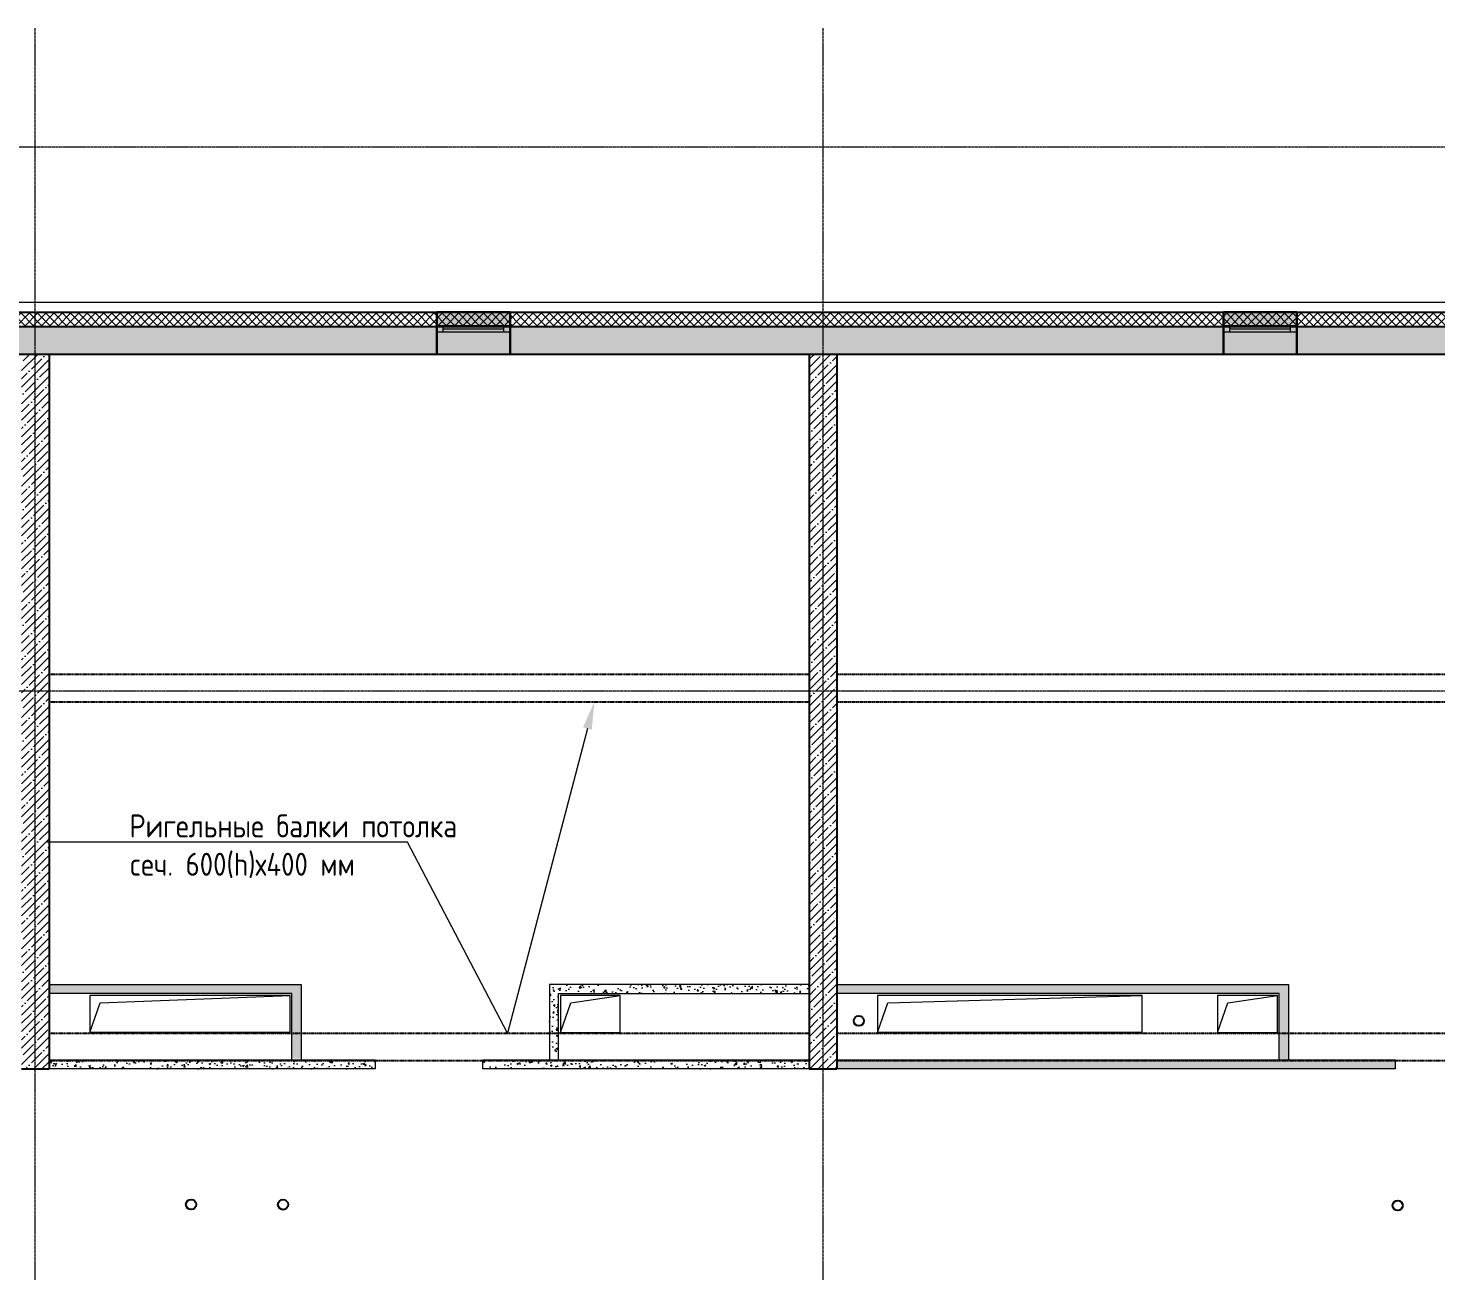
# Model space of a CAD drawing. Header units: millimetres. Extents: x -222892 to 671268, y 0 to 135099.
# Drawn here: x 489995 to 505303, y 76385 to 89893 of the extents above; entities that cross this region are included whole.
import ezdxf
from ezdxf import colors
from ezdxf.entities.mleader import LeaderData, LeaderLine
from ezdxf.math import Vec2, Vec3

# ---------------------------------------------------------------- set-up
doc = ezdxf.new("R2010")
doc.units = ezdxf.units.MM
doc.linetypes.add('ADSK_Штриховая_ш2 п1', pattern=[3, 2, -1])
doc.linetypes.add('осевая', pattern=[2, 1.25, -0.25, 0.25, -0.25])
for name, color, linetype in [('_TEXT', 7, 'Continuous'), ('АР_Сущ Несущая стена', 216, 'Continuous'), ('КР_БалкиЖБ', 7, 'ADSK_Штриховая_ш2 п1'), ('ОТВ.ВК', 212, 'Continuous')]:
    doc.layers.add(name, color=color, linetype=linetype)
for name, color, linetype, lineweight in [('АР_Навесной фасад', 190, 'Continuous', 5), ('АР_Окна БЛОК', 250, 'Continuous', 5), ('АР_Перегородки газоблок', 165, 'Continuous', 5), ('АР_Перегородки газоблок_Штрих', 165, 'Continuous', 5), ('АР_Утеплитель', 154, 'Continuous', 5), ('АР_Штриховка монолит', 250, 'Continuous', 5), ('КР_Оси', 7, 'Continuous', 5), ('КР_Тонкая', 250, 'Continuous', 5), ('М_проемы ОВ 4-5эт', 172, 'Continuous', 5)]:
    doc.layers.add(name, color=color, linetype=linetype, lineweight=lineweight)
doc.styles.add('ISOCPEUR', font='isocpeur.ttf', dxfattribs={"width": 0.85})

# ---------------------------------------------------------------- blocks, each defined once
blk = doc.blocks.new('_DotSmall')
at = {"color": 0, "linetype": 'ByBlock', "const_width": 0.5}
blk.add_lwpolyline([(-0.0625, 0, 1), (0.0625, 0, 1)], format="xyb", close=True, dxfattribs=at)
blk = doc.blocks.new('*U4508')
at = {"true_color": 0xffffff}
h = blk.add_hatch(color=7, dxfattribs=at)
h.dxf.hatch_style = 1
h.paths.add_polyline_path([(-800, -240), (0, -240), (0, 220), (-800, 220)])
at = {"lineweight": 30}
for p, q in [((-800, -240), (-800, 220)), ((0, -240), (0, 220))]:
    blk.add_line(p, q, dxfattribs=at)
for p, q in [((0, 220), (-800, 220)), ((-800, 70), (0, 70)), ((-800, 0), (0, 0)), ((-730, 0), (-730, 70)), ((-730, 35), (-70, 35)), ((-70, 0), (-70, 70)), ((-800, -240), (0, -240)), ((-800, -240), (-800, -240)), ((-800, -240), (-800, -240)), ((0, -240), (0, -240)), ((0, -240), (0, -240))]:
    blk.add_line(p, q)
blk = doc.blocks.new('*U5860')
at = {"color": 0, "linetype": 'ByBlock', "lineweight": -2, "ltscale": 10}
blk.add_line((0, 0), (0, -36499), dxfattribs=at)
blk = doc.blocks.new('*U5861')
at = {"color": 0, "linetype": 'ByBlock', "lineweight": -2, "ltscale": 10}
blk.add_line((0, 0), (0, -36499), dxfattribs=at)
blk = doc.blocks.new('*U5868')
at = {"color": 0, "linetype": 'ByBlock', "lineweight": -2, "ltscale": 10}
blk.add_line((0, 0), (-79501, 0), dxfattribs=at)
blk = doc.blocks.new('*U5869')
at = {"color": 0, "linetype": 'ByBlock', "lineweight": -2, "ltscale": 10}
blk.add_line((0, 0), (-79501, 0), dxfattribs=at)
blk = doc.blocks.new('*U5870')
at = {"color": 0, "linetype": 'ByBlock', "lineweight": -2, "ltscale": 10}
blk.add_line((0, 0), (-79501, 0), dxfattribs=at)
blk = doc.blocks.new('A$C4c190d01')
at = {"layer": 'КР_Оси', "linetype": 'осевая'}
for name, p in [('*U5860', (25575, 34687.4)), ('*U5861', (34145, 34687.4)), ('*U5870', (69712.8, 33395)), ('*U5869', (69712.8, 31145)), ('*U5868', (69712.8, 27480))]:
    blk.add_blockref(name, p, dxfattribs=at)

msp = doc.modelspace()

# ---------------------------------------------------------------- hatches: boundary and pattern name
at = {"layer": 'АР_Перегородки газоблок_Штрих', "ltscale": 100}
h = msp.add_hatch(dxfattribs=at)
h.set_pattern_fill('AR-CONC', color=256)
h.paths.add_polyline_path([(487803.2, 79488.5), (487803.2, 79388.5)])
h.paths.add_polyline_path([(490222.8, 79498.5), (490222.8, 79398.5), (492862.7, 79398.5), (492862.7, 78690.3), (492962.7, 78690.3), (492962.7, 79498.5)])
h = msp.add_hatch(dxfattribs=at)
h.set_pattern_fill('AR-CONC', color=256)
h.paths.add_polyline_path([(498487.8, 79398.5), (498487.8, 79498.5), (495664.1, 79498.5), (495664.1, 78690.3), (495764.1, 78690.3), (495764.1, 79398.5)])
h = msp.add_hatch(dxfattribs=at)
h.set_pattern_fill('AR-CONC', color=256)
h.paths.add_polyline_path([(503699.2, 79498.5), (498787.7, 79498.5), (498787.7, 79398.5), (503599.2, 79398.5), (503599.2, 78680.3), (503699.2, 78680.3)])
h.paths.add_polyline_path([(499035.8, 79488.5), (498787.7, 79388.5)], flags=16)
h = msp.add_hatch(dxfattribs=at)
h.set_pattern_fill('AR-CONC', color=256)
h.paths.add_polyline_path([(490222.8, 78580.3), (490222.8, 78700.3), (490222.8, 78700.3), (490222.8, 78580.3), (493770.2, 78580.3), (493770.3, 78680.3), (490222.7, 78680.3)])
h = msp.add_hatch(dxfattribs=at)
h.set_pattern_fill('AR-CONC', color=256)
h.paths.add_polyline_path([(494940.3, 78580.3), (494940.3, 78700.3), (494940.3, 78700.3), (494940.3, 78580.3), (498487.7, 78580.3), (498487.9, 78680.3), (494940.3, 78680.3)])
h = msp.add_hatch(dxfattribs=at)
h.set_pattern_fill('AR-CONC', color=256)
h.paths.add_polyline_path([(498787.8, 78580.3), (498787.8, 78700.3), (498787.8, 78700.3), (498787.8, 78580.3), (504860.6, 78580.3), (504860.8, 78680.3), (498787.8, 78680.3)])
at = {"layer": 'АР_Утеплитель', "ltscale": 100}
h = msp.add_hatch(dxfattribs=at)
h.set_pattern_fill('ANSI37', color=256, scale=20)
edge = h.paths.add_edge_path(flags=17)
edge.add_line((511877.8, 63505.8), (512027.8, 63505.8))
edge.add_line((512027.8, 63505.8), (512027.8, 66645.7))
edge.add_line((512027.8, 66645.7), (503492.5, 66645.7))
edge.add_arc((498680.3, 66559.2), 4812.9, -3.73457, 1.02993, ccw=False)
edge.add_line((503483, 66245.7), (503633.5, 66245.7))
edge.add_arc((498843.5, 66542.7), 4799.2, 356.45146, 359.43836)
edge.add_line((503642.5, 66495.7), (511877.8, 66495.7))
edge.add_line((511877.8, 66495.7), (511877.8, 63505.8))
h.paths.add_polyline_path([(515707.8, 61305.7), (515707.8, 61455.7), (512027.8, 61455.7), (512027.8, 63505.8), (511877.8, 63505.8), (511877.8, 61305.7)], flags=17)
h.paths.add_polyline_path([(515707.8, 61455.7), (515707.8, 61305.7), (519757.8, 61305.7), (519757.8, 54955.7), (533157.8, 54955.7), (533157.8, 64965.7), (526807.8, 64965.7), (526807.8, 82835.7), (516307.8, 82835.7), (516307.8, 86800.7), (481207.8, 86800.7), (481207.8, 82835.7), (476382.6, 82835.7), (476382.6, 82685.7), (481357.8, 82685.7), (481357.8, 86650.7), (516157.8, 86650.7), (516157.8, 82685.7), (526657.8, 82685.7), (526657.8, 64815.7), (533007.8, 64815.7), (533007.8, 55105.7), (519907.8, 55105.7), (519907.8, 61455.7)])
at = {"layer": 'АР_Штриховка монолит', "ltscale": 100}
h = msp.add_hatch(dxfattribs=at)
h.set_pattern_fill('ANSI35', color=256, scale=20)
h.paths.add_polyline_path([(482487.8, 74965.7), (482487.8, 75165.7), (481657.8, 75165.7), (481657.8, 86350.7), (515857.8, 86350.7), (515857.8, 86650.7), (481357.8, 86650.7), (481357.8, 82685.7), (481357.8, 82485.7), (481357.8, 75165.7), (481457.8, 75165.7), (481457.8, 74075.7), (481657.8, 74075.7), (481657.8, 74965.7)])
h.paths.add_polyline_path([(484487.8, 75165.7), (484487.8, 74965.7), (485412.8, 74965.7), (485412.8, 73865.7), (485612.8, 73865.7), (485612.8, 74965.7), (490612.4, 74965.7), (490612.4, 75165.7)])
h = msp.add_hatch(dxfattribs=at)
h.set_pattern_fill('ANSI35', color=256, scale=20)
h.paths.add_polyline_path([(490222.8, 86350.7), (489922.8, 86350.7), (489922.8, 78580.3), (490222.8, 78580.3)])
h = msp.add_hatch(dxfattribs=at)
h.set_pattern_fill('ANSI35', color=256, scale=20)
h.paths.add_polyline_path([(498787.7, 86350.7), (498487.8, 86350.7), (498487.8, 78580.3), (498787.7, 78580.3)])

# ---------------------------------------------------------------- linework, layer by layer
at = {"layer": 'АР_Навесной фасад', "ltscale": 100}
for p, q in [((481197.8, 86810.7), (516317.8, 86810.7)), ((481207.8, 86800.7), (516307.8, 86800.7))]:
    msp.add_line(p, q, dxfattribs=at)
msp.add_lwpolyline([(516438.6, 86910.7), (481118.6, 86910.7), (481118.6, 82945.7), (473606.2, 82945.7)], dxfattribs=at)
at = {"layer": 'АР_Перегородки газоблок', "ltscale": 100}
for p, q in [((498487.8, 79498.5), (495664.1, 79498.5)), ((495664.1, 79498.5), (495664.1, 78680.3)), ((495764.1, 78680.3), (495764.1, 79398.5)), ((495764.1, 79398.5), (498487.8, 79398.5))]:
    msp.add_line(p, q, dxfattribs=at)
for points in [[(490222.8, 79498.5), (492962.7, 79498.5), (492962.7, 78680.3)], [(498787.7, 79498.5), (503699.2, 79498.5), (503699.2, 78680.3)], [(492862.7, 78680.3), (492862.7, 79398.5), (490222.8, 79398.5)], [(503599.2, 78680.3), (503599.2, 79398.5), (498787.7, 79398.5)], [(490222.8, 78680.3), (493770.3, 78680.3), (493770.3, 78580.3), (490222.8, 78580.3)], [(494940.3, 78680.3), (498487.8, 78680.3)], [(494940.3, 78580.3), (494940.3, 78680.3)], [(498787.8, 78680.3), (504860.7, 78680.3)], [(504860.7, 78680.3), (504860.7, 78580.3)], [(498487.8, 78580.3), (494940.3, 78580.3)], [(504860.7, 78580.3), (498787.8, 78580.3)]]:
    msp.add_lwpolyline(points, dxfattribs=at)
at = {"layer": 'АР_Сущ Несущая стена', "ltscale": 100}
for p, q in [((481357.8, 86650.7), (516157.8, 86650.7)), ((481657.8, 86350.7), (515857.8, 86350.7)), ((481657.8, 86350.7), (515857.8, 86350.7)), ((490222.8, 86350.7), (490222.8, 78580.3)), ((498487.8, 86350.7), (498487.8, 78580.3)), ((498787.8, 86350.7), (498787.7, 78580.3)), ((489922.8, 78580.3), (490222.8, 78580.3)), ((498487.8, 78580.3), (498787.8, 78580.3))]:
    msp.add_line(p, q, dxfattribs=at)
at = {"layer": 'КР_БалкиЖБ'}
for p, q in [((490222.8, 82870.1), (498487.8, 82870.1)), ((498787.7, 82870.1), (507032.8, 82870.1)), ((490222.8, 82570.1), (498487.8, 82570.1)), ((498787.7, 82570.1), (507032.8, 82570.1)), ((490222.8, 78970.1), (498487.8, 78970.1)), ((498787.7, 78970.1), (507032.8, 78970.1)), ((490222.8, 78670.1), (498487.8, 78670.1)), ((498787.7, 78670.1), (507032.8, 78670.1))]:
    msp.add_line(p, q, dxfattribs=at)
at = {"layer": 'М_проемы ОВ 4-5эт'}
for points in [[(490667.4, 78977.5), (490779.3, 79298.5), (492842.7, 79378.5)], [(495783.8, 78977.5), (495895.7, 79298.5), (496434.2, 79378.5)], [(499232.3, 78977.5), (499344.2, 79298.5), (502107.6, 79378.5)], [(502928.8, 78977.5), (503040.7, 79298.5), (503579.2, 79377.5)]]:
    msp.add_lwpolyline(points, dxfattribs=at)
for points in [[(490667.7, 78978.5), (492842.7, 78978.5), (492842.7, 79378.5), (490667.7, 79378.5)], [(495784.1, 78977.5), (496434.2, 78977.5), (496434.2, 79377.5), (495784.1, 79377.5)], [(499232.6, 78978.5), (502107.6, 78978.5), (502107.6, 79378.5), (499232.6, 79378.5)], [(502929.1, 78977.5), (503579.2, 78977.5), (503579.2, 79377.5), (502929.1, 79377.5)]]:
    msp.add_lwpolyline(points, close=True, dxfattribs=at)
at = {"layer": 'ОТВ.ВК', "ltscale": 500}
for centre in [(499027.7, 79101.5), (491766.5, 77105.4), (492767.1, 77104.8), (504887.5, 77094.9)]:
    msp.add_circle(centre, 55, dxfattribs=at)

# ---------------------------------------------------------------- block references
at = {"layer": 'АР_Окна БЛОК'}
for p in [(495237.8, 86590.7), (503792.8, 86590.7)]:
    msp.add_blockref('*U4508', p, dxfattribs=at)

# ---------------------------------------------------------------- leaders
at = {"layer": '_TEXT'}
ml = msp.add_multileader_mtext('Standard', dxfattribs=at)
ml.set_content('+13,725', color=256, style='ISOCPEUR')
ml.set_leader_properties(color=256, linetype='Continuous', lineweight=-1)
ml.set_arrow_properties(name='DOTSMALL')
ml.build(insert=Vec2(0, 0))
ml.multileader.update_dxf_attribs({"has_dogleg": 0, "has_text_frame": 1, "text_left_attachment_type": 4, "text_right_attachment_type": 4, "dogleg_length": 0, "arrow_head_size": 180})
ctx = ml.context
ctx.base_point, ctx.char_height, ctx.arrow_head_size, ctx.landing_gap_size, ctx.plane_origin = Vec3(518835.5, 81208.7), 250, 180, 50, Vec3(518586.2, 80547.8)
ctx.left_attachment, ctx.right_attachment, ctx.text_align_type = 4, 4, 1
notes = []
notes.append((ctx, [(0, (0, 0, 0), (0, 0), (1, 0), 1, [])]))
ctx.mtext.insert, ctx.mtext.width, ctx.mtext.alignment, ctx.mtext.line_spacing_style, ctx.mtext.flow_direction = Vec3(519326.5, 81542), 852.697, 2, 2, 5
ml = msp.add_multileader_mtext('Standard', dxfattribs=at)
ml.set_content('+19,400', color=256, style='ISOCPEUR')
ml.set_leader_properties(color=256, linetype='Continuous', lineweight=-1)
ml.set_arrow_properties(name='DOTSMALL')
ml.build(insert=Vec2(0, 0))
ml.multileader.update_dxf_attribs({"has_dogleg": 0, "has_text_frame": 1, "text_left_attachment_type": 4, "text_right_attachment_type": 4, "dogleg_length": 0, "arrow_head_size": 180})
ctx = ml.context
ctx.base_point, ctx.char_height, ctx.arrow_head_size, ctx.landing_gap_size, ctx.plane_origin = Vec3(657324.7, 76516.7), 250, 180, 50, Vec3(657243.3, 74806)
ctx.left_attachment, ctx.right_attachment, ctx.text_align_type = 4, 4, 1
notes.append((ctx, [(0, (0, 0, 0), (0, 0), (1, 0), 1, [])]))
ctx.mtext.insert, ctx.mtext.width, ctx.mtext.defined_height, ctx.mtext.alignment, ctx.mtext.line_spacing_style, ctx.mtext.flow_direction = Vec3(657826.3, 76850), 696.035, 776.5, 2, 2, 5
ml = msp.add_multileader_mtext('Standard', dxfattribs=at)
ml.set_content('+19,400', color=256, style='ISOCPEUR')
ml.set_leader_properties(color=256, linetype='Continuous', lineweight=-1)
ml.set_arrow_properties(name='DOTSMALL')
ml.build(insert=Vec2(0, 0))
ml.multileader.update_dxf_attribs({"has_dogleg": 0, "has_text_frame": 1, "text_left_attachment_type": 4, "text_right_attachment_type": 4, "dogleg_length": 0, "arrow_head_size": 180})
ctx = ml.context
ctx.base_point, ctx.char_height, ctx.arrow_head_size, ctx.landing_gap_size, ctx.plane_origin = Vec3(615708.8, 76415.4), 250, 180, 50, Vec3(615451.7, 74228)
ctx.left_attachment, ctx.right_attachment, ctx.text_align_type = 4, 4, 1
notes.append((ctx, [(0, (0, 0, 0), (0, 0), (1, 0), 1, [])]))
ctx.mtext.insert, ctx.mtext.width, ctx.mtext.defined_height, ctx.mtext.alignment, ctx.mtext.line_spacing_style, ctx.mtext.flow_direction = Vec3(616210.3, 76748.7), 696.035, 776.5, 2, 2, 5
at = {"layer": 'КР_Тонкая'}
ml = msp.add_multileader_mtext('Standard', dxfattribs=at)
ml.set_content('Ригельные балки потолка\\Pcеч. 600(h)х400 мм', color=256, style='ISOCPEUR')
ml.set_leader_properties(color=256, linetype='ByLayer', lineweight=-1)
ml.build(insert=Vec2(0, 0))
ml.multileader.update_dxf_attribs({"text_left_attachment_type": 6, "text_right_attachment_type": 6, "dogleg_length": 6.47, "arrow_head_size": 300})
ctx = ml.context
ctx.base_point, ctx.char_height, ctx.arrow_head_size, ctx.landing_gap_size, ctx.plane_origin = Vec3(490436.5, 81046.2), 250, 300, 50, Vec3(491355.8, 81549.7)
ctx.left_attachment, ctx.right_attachment = 6, 6
notes.append((ctx, [(1, (1, 1, 0), (494120.5, 81046.2), (-1, 0), 120.2, [(1, [(496152.6, 82570.1), (495207.2, 78970.1)], 0, [])])]))
ctx.mtext.insert, ctx.mtext.line_spacing_style, ctx.mtext.flow_direction = Vec3(491097.8, 81346.2), 2, 5
for ctx, leaders in notes:
    for number, flags, end, landing, length, lines in leaders:
        leader = LeaderData()
        leader.index, (leader.has_last_leader_line, leader.has_dogleg_vector, leader.attachment_direction) = number, flags
        leader.last_leader_point, leader.dogleg_vector, leader.dogleg_length = Vec3(end), Vec3(landing), length
        for number, points, colour, breaks in lines:
            line = LeaderLine()
            line.index, line.vertices, line.color, line.breaks = number, Vec3.list(points), colors.encode_raw_color(colour), breaks
            leader.lines.append(line)
        ctx.leaders.append(leader)

# ---------------------------------------------------------------- next in the draw order: block references
at = {"layer": 'КР_Оси'}
msp.add_blockref('A$C4c190d01', (464492.8, 55205.7), dxfattribs=at)

doc.saveas('drawing.dxf')
